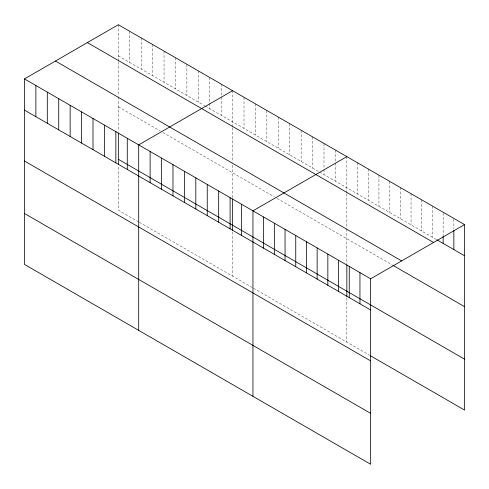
<?xml version="1.0" encoding="UTF-8"?>
<svg xmlns="http://www.w3.org/2000/svg" width="489" height="489" viewBox="0 0 489 489"><rect width="100%" height="100%" fill="white"/><g stroke="black" fill="none" stroke-linecap="round" stroke-linejoin="round"><path stroke-width="0.37" stroke-dasharray="2.44 1.83" d="M118.344 61.871L118.344 96.321M118.344 61.125L118.344 24.719M232.593 127.837L232.593 162.281M232.593 127.085L232.593 90.679M346.842 193.797L346.842 228.241M346.842 193.045L346.842 156.639M118.344 55.88L204.665 105.722M205.301 106.089L318.914 171.682M319.549 172.049L436.225 239.408M118.344 106.804L160.233 130.991M162.776 132.458L274.482 196.951M277.025 198.418L392.16 264.891M138.656 221.92L118.344 210.197L118.344 166.009M139.292 222.287L252.905 287.88M253.534 288.247L369.501 355.197M453.847 219.176L453.847 229.06M443.15 213.002L443.15 235.802M432.447 206.065L432.447 237.226M421.744 199.885L421.744 231.052M411.047 193.705L411.047 224.873M400.344 187.525L400.344 218.693M389.641 181.352L389.641 212.513M378.944 175.172L378.944 206.34M368.241 168.992L368.241 200.16M357.538 162.813L357.538 193.98M346.842 228.993L346.842 264.231M346.842 297.929L346.842 342.117M335.417 150.044L335.417 162.201M335.417 162.965L335.417 181.205M323.993 143.442L323.993 168.528M323.993 169.292L323.993 174.61M312.563 136.847L312.563 168.014M301.138 130.251L301.138 161.419M289.714 123.656L289.714 154.824M278.29 117.06L278.29 148.228M266.866 110.465L266.866 141.633M255.441 103.87L255.441 135.037M244.017 97.274L244.017 128.442M232.593 165.276L232.593 197.544M232.593 231.969L232.593 276.157M221.169 84.084L221.169 96.241M221.169 97.005L221.169 115.245M209.744 77.482L209.744 102.568M209.744 103.332L209.744 108.65M198.32 70.887L198.32 102.054M186.89 64.291L186.89 95.459M175.465 57.696L175.465 88.864M164.041 51.1L164.041 82.268M152.617 44.505L152.617 75.673M141.193 37.91L141.193 69.077M129.768 31.314L129.768 62.476M118.344 97.073L118.344 131.584"/><path stroke-width="0.73" d="M24.45 78.925L370.656 278.803L370.656 464.281L24.45 264.402L24.45 78.925L118.344 24.719L464.55 224.598L464.55 410.075L370.13 355.564M232.593 90.679L138.699 144.885L138.699 330.362M346.842 156.639L252.947 210.845L252.947 396.322M370.656 278.803L464.55 224.598M436.854 239.775L464.55 255.765M87.36 42.604L433.566 242.483M55.434 61.033L401.64 260.918M392.789 265.258L464.55 306.689M118.344 159.273L464.55 359.152M24.45 110.092L370.656 309.971M24.45 161.015L370.656 360.894M24.45 213.479L370.656 413.364M453.847 230.582L453.847 249.586M443.15 236.566L443.15 243.406M359.953 272.63L359.953 303.791M349.256 266.45L349.256 297.618M346.842 264.959L346.842 296.432M338.553 260.27L338.553 291.438M327.85 254.091L327.85 285.258M317.153 247.917L317.153 279.078M306.45 241.737L306.45 272.905M295.747 235.557L295.747 266.725M285.05 229.378L285.05 260.545M274.347 223.204L274.347 254.372M263.644 217.024L263.644 248.192M241.523 204.249L241.523 235.417M232.593 198.999L232.593 230.472M230.099 197.654L230.099 228.821M218.675 191.058L218.675 222.226M207.244 184.463L207.244 215.631M195.82 177.868L195.82 209.029M184.396 171.272L184.396 202.434M172.972 164.677L172.972 195.838M161.547 158.075L161.547 189.243M150.123 151.48L150.123 182.648M127.274 138.289L127.274 169.457M118.344 133.039L118.344 164.512M115.85 131.694L115.85 162.861M104.426 125.098L104.426 156.266M93.002 118.503L93.002 149.671M81.571 111.908L81.571 143.069M70.147 105.312L70.147 136.474M58.723 98.711L58.723 129.878M47.299 92.115L47.299 123.283M35.874 85.52L35.874 116.688"/></g></svg>
